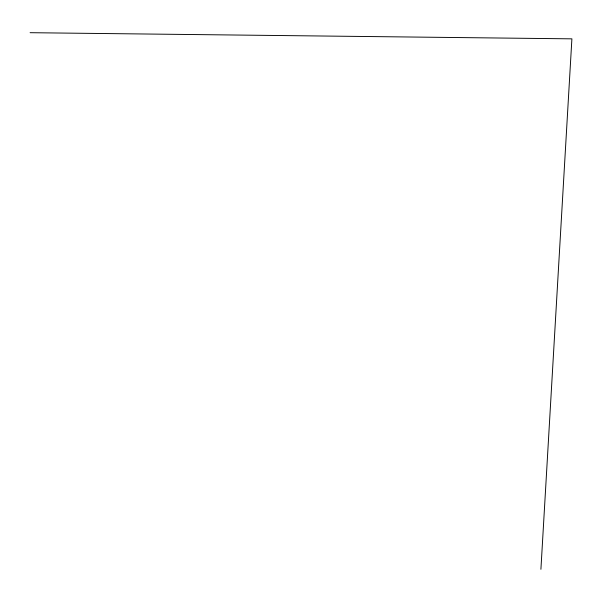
<?xml version="1.0" encoding="UTF-8"?>
<svg xmlns="http://www.w3.org/2000/svg" width="602" height="602" viewBox="0 0 602 602"><rect width="100%" height="100%" fill="white"/><g stroke="black" fill="none" stroke-linecap="round" stroke-linejoin="round"><path stroke-width="0.9" d="M540.912 569.304L571.9 38.844L30.1 32.696"/></g></svg>
